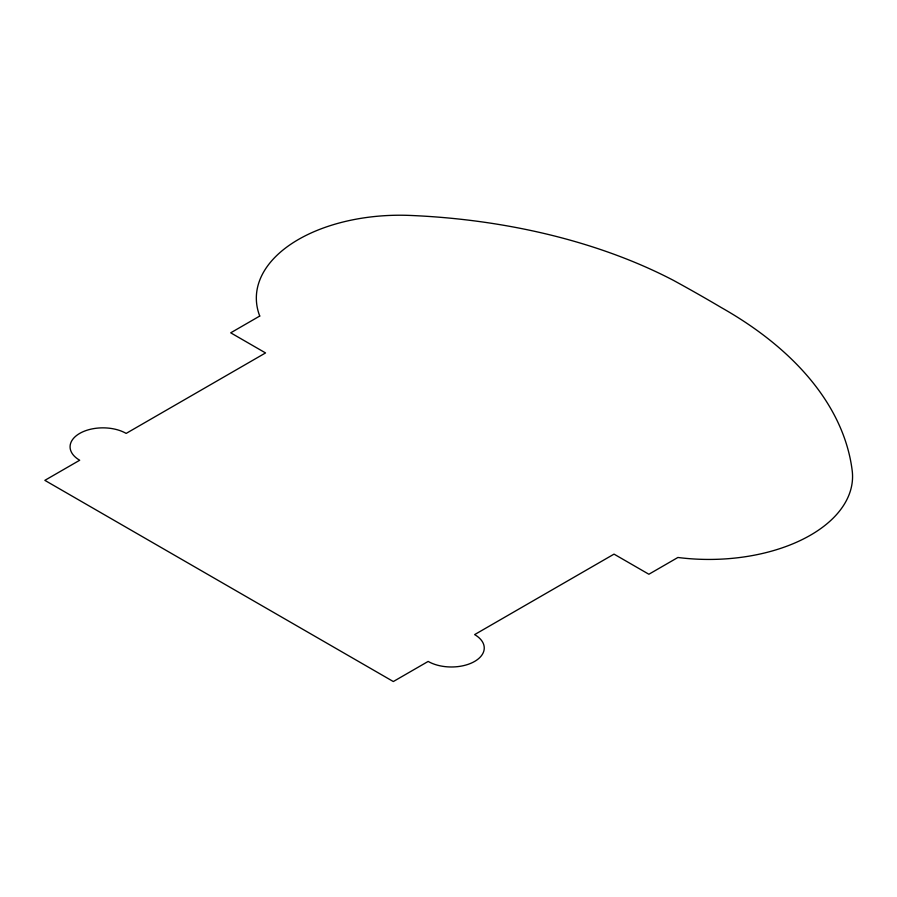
<?xml version="1.0" encoding="UTF-8"?>
<svg xmlns="http://www.w3.org/2000/svg" width="897" height="897" viewBox="0 0 897 897"><rect width="100%" height="100%" fill="white"/><g stroke="black" fill="none" stroke-linecap="round" stroke-linejoin="round"><path stroke-width="1.35" d="M259.738 316.047L230.708 332.821L265.546 352.936L126.163 433.408A32.853 18.972 0 0 0 79.698 433.408A32.853 18.972 0 0 0 79.698 460.239L44.85 480.355L393.323 681.541L428.172 661.425A32.853 18.972 0 0 0 474.636 661.425A32.853 18.972 0 0 0 474.636 634.605L614.03 554.122L648.879 574.248L677.908 557.474A143.587 82.894 0 0 0 852.15 470.297A439.586 253.795 0 0 0 721.468 307.671A1677.031 968.222 0 0 0 673.367 280.324A439.586 253.795 0 0 0 410.748 215.459A143.587 82.894 0 0 0 259.738 316.047"/></g></svg>
